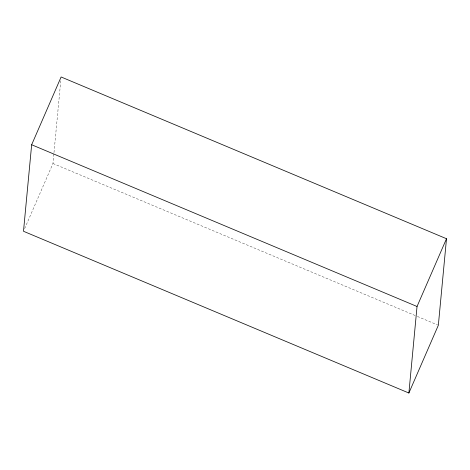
<?xml version="1.0" encoding="UTF-8"?>
<svg xmlns="http://www.w3.org/2000/svg" width="470" height="470" viewBox="0 0 470 470"><rect width="100%" height="100%" fill="white"/><g stroke="black" fill="none" stroke-linecap="round" stroke-linejoin="round"><path stroke-width="0.35" stroke-dasharray="2.35 1.76" d="M24.669 228.59L52.963 163.507L53.927 153.332M53.991 152.603L60.777 80.617M52.963 163.507L416.708 316.175M417.384 316.457L437.67 324.97"/><path stroke-width="0.7" d="M31.655 144.748L23.5 231.275L408.882 393.02L438.346 325.252L446.5 238.725L61.118 76.98L31.655 144.748L417.037 306.493L408.882 393.02M417.037 306.493L446.5 238.725"/></g></svg>
